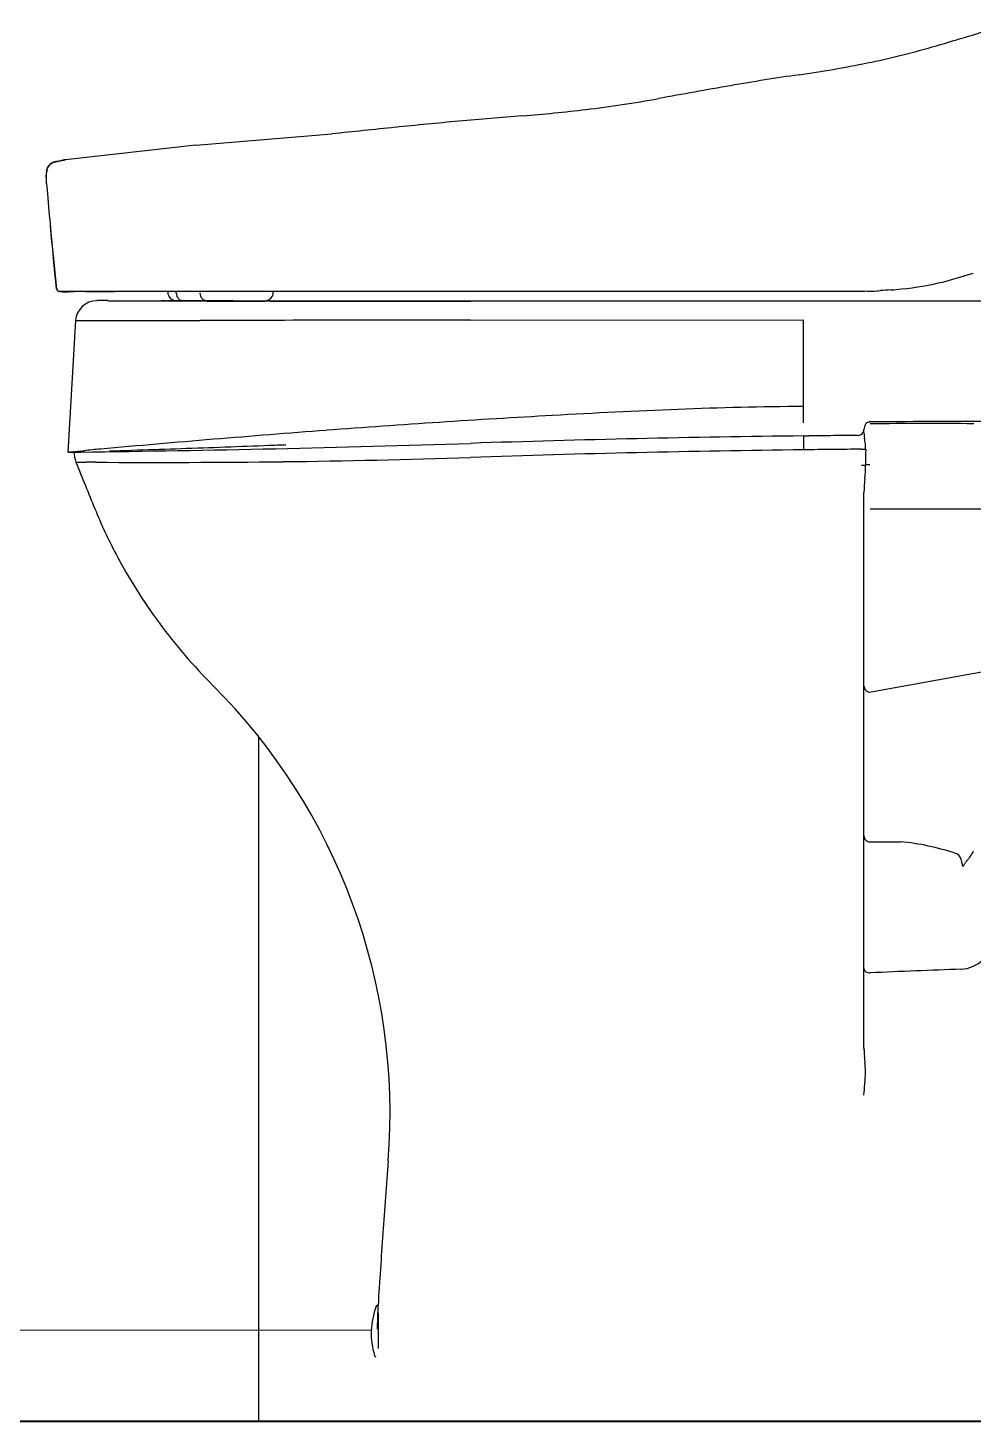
# Model space of a CAD drawing. Units: millimetres at full size, sheet at 1:50. Extents: x -31113 to 29332, y -20209 to 31249.
# Drawn here: x 3060.7 to 3372.9, y -1096.7 to -636.6 of the extents above; entities that cross this region are included whole.
import ezdxf

# ---------------------------------------------------------------- set-up
doc = ezdxf.new("R2010")
doc.units = ezdxf.units.MM
doc.header["$LTSCALE"] = 50
for name, color, linetype, lineweight in [('B-2_柱(黄)', 4, 'Continuous', 9), ('B-3_仕上線(黄)', 3, 'Continuous', 40), ('B-A_文字', 7, 'Continuous', 25), ('B-F_寸法・方位', 7, 'Continuous', 25)]:
    doc.layers.add(name, color=color, linetype=linetype, lineweight=lineweight)

msp = doc.modelspace()

# ---------------------------------------------------------------- linework, layer by layer
at = {"layer": 'B-2_柱(黄)', "color": 7, "lineweight": 25}
msp.add_line((3136.86, -870.61), (3136.86, -1096.71), dxfattribs=at)
at = {"layer": 'B-3_仕上線(黄)'}
msp.add_line((2446.86, -1096.71), (3808.92, -1096.71), dxfattribs=at)
at = {"layer": 'B-A_文字', "color": 1, "lineweight": 18}
msp.add_line((3174.05, -1066.71), (2446.86, -1066.71), dxfattribs=at)
at = {"layer": 'B-F_寸法・方位'}
for p, q in [((3116.12, -675.32), (3161.1, -671.64)), ((3116.12, -675.32), (3073.14, -680.21)), ((3066.86, -687.99), (3067.16, -691.48)), ((3068.34, -705.42), (3070.19, -722.81)), ((3363.22, -720.45), (3372.92, -717.68)), ((3333.99, -723.7), (3071.19, -723.7)), ((3079.65, -723.69), (3089.56, -723.7)), ((3090.75, -726.71), (3104.42, -726.71)), ((3104.87, -726.71), (3206.86, -726.71)), ((3106.3, -726.71), (3106.81, -726.71)), ((3106.94, -723.71), (3106.94, -724.18)), ((3109.66, -724.18), (3109.66, -723.71)), ((3109.83, -726.71), (3138.88, -726.71)), ((3124.01, -726.82), (3139.07, -726.82)), ((3141.77, -724.18), (3141.77, -723.71)), ((3180.5, -726.83), (3206.87, -726.83)), ((3206.87, -726.71), (3206.87, -726.83)), ((3206.87, -726.71), (3656.52, -726.71)), ((3341.5, -723.52), (3333.99, -723.7)), ((3076.47, -733.29), (3073.87, -776.71)), ((3206.87, -733.15), (3316.87, -733.08)), ((3316.87, -767.02), (3316.87, -733.08)), ((3338.49, -766.73), (3338.85, -766.73)), ((3316.87, -771.38), (3318.66, -771.36)), ((3316.87, -771.38), (3316.87, -775.96)), ((3336.87, -770.3), (3336.87, -769.27)), ((3073.87, -776.71), (3075.87, -776.71)), ((3075.87, -776.71), (3078.04, -776.69)), ((3087.67, -776.31), (3088.16, -776.3)), ((3143.04, -774.36), (3143.26, -774.36)), ((3143.26, -774.36), (3143.47, -774.35)), ((3143.47, -774.35), (3143.69, -774.34)), ((3143.69, -774.34), (3143.9, -774.33)), ((3143.9, -774.33), (3144.12, -774.32)), ((3144.12, -774.32), (3144.34, -774.32)), ((3144.34, -774.32), (3144.55, -774.31)), ((3144.55, -774.31), (3144.77, -774.3)), ((3144.77, -774.3), (3144.98, -774.29)), ((3144.98, -774.29), (3145.2, -774.28)), ((3145.56, -774.27), (3145.87, -774.26)), ((3336.87, -973.46), (3336.87, -790.02)), ((3339.22, -855.91), (3408.54, -843.4)), ((3338.87, -905.43), (3348.88, -905.43)), ((3336.87, -974.02), (3336.87, -973.85)), ((3336.87, -974.02), (3336.87, -973.85)), ((3336.87, -989.03), (3336.95, -987.96)), ((3176.13, -1066.35), (3176.41, -1058.47)), ((3176.25, -1058.47), (3176.37, -1058.47)), ((3176.36, -1060.91), (3176.36, -1062.61)), ((3176.46, -1072.76), (3176.46, -1061.16))]:
    msp.add_line(p, q, dxfattribs=at)
for points in [[(3076.47, -733.29), (3078.27, -733.29), (3083.64, -733.28), (3092.31, -733.27), (3103.79, -733.25), (3117.56, -733.23)], [(3337.43, -775.74), (3337.42, -776.99), (3337.42, -779.78), (3337.41, -780.98)], [(3369.54, -913.58), (3369.5, -913.39), (3369.46, -913.2), (3369.42, -913.01), (3369.37, -912.82), (3369.33, -912.63), (3369.28, -912.43), (3369.24, -912.24), (3369.2, -912.05), (3369.15, -911.86), (3369.11, -911.67)], [(3369.54, -913.58), (3369.66, -913.41), (3369.77, -913.25), (3369.89, -913.08), (3370, -912.91), (3370.11, -912.75), (3370.22, -912.58), (3370.33, -912.42), (3370.44, -912.26), (3370.55, -912.1), (3370.66, -911.94)]]:
    msp.add_lwpolyline(points, dxfattribs=at)
for centre, radius, start, end in [((1747.91, 4847.35), 5721.88, 286.35826, 286.5802), ((3287.03, -396.22), 257.09, 281.4218, 286.3583), ((3258, -252.56), 403.65, 278.1758, 281.4218), ((3422.21, -1395.48), 751, 98.17583, 99.92084), ((3831.53, -3735.76), 3126.8, 99.92084, 100.36456), ((3200.36, -284.79), 381.41, 276.7281, 280.3646), ((3405.62, -2913.82), 2255.49, 94.61687, 95.15259), ((3178, -95.25), 572.27, 274.6169, 276.7281), ((4081.05, -9467.93), 8844.27, 95.83395, 95.97051), ((3362.25, -2432.89), 1772.6, 95.15259, 95.83395), ((3071.37, -686.23), 5.64, 96.7983, 121.6014), ((3056.35, -618.15), 64.14, 281.7959, 283.4751), ((3067.91, -657.18), 23.61, 276.7983, 282.8092), ((3074.65, -694.53), 14.41, 96.0091, 103.4751), ((3073.33, -685.29), 6.59, 167.1809, 185.2861), ((3072.32, -684.95), 5.57, 160.6578, 183.8363), ((2998.29, -689.91), 68.62, 2.7192, 3.8363), ((3062.01, -682.71), 5.01, 347.1809, 352.3487), ((3068.09, -683.53), 1.12, 149.48, 172.3486), ((3070.1, -684.17), 3.22, 121.6014, 160.6578), ((3065.61, -682.07), 1.76, 329.48, 344.6189), ((3067.97, -682.72), 0.689, 127.1651, 164.6189), ((3066.48, -680.75), 1.78, 307.1651, 323.9513), ((3068.73, -682.38), 0.994, 114.2807, 143.9513), ((3066.47, -677.38), 4.49, 294.2807, 302.406), ((3069.82, -682.65), 1.75, 101.7959, 122.406), ((3044.11, -687.99), 22.75, 360, 5.2861), ((3043.62, -687.76), 23.25, 359.4227, 2.7192), ((7258.07, -333.13), 4206.2, 184.88719, 185.04207), ((3457.72, -668.99), 391.06, 184.8687, 186.3882), ((3595.65, -656.26), 529.56, 185.0421, 186.2722), ((1744.5, -860.8), 1332.86, 5.94236, 6.38823), ((1955.66, -836.51), 1120.31, 6.04851, 6.27215), ((-2499.68, -1308.6), 5600.59, 6.00377, 6.04851), ((3340.26, -627.82), 95.44, 275.4217, 283.9241), ((3068.45, -723.4), 1.84, 14.1769, 18.6977), ((3072.36, -722.08), 2.28, 198.6969, 214.6765), ((3073.29, -722.18), 3.15, 194.1769, 196.821), ((3070.59, -723), 0.333, 196.821, 221.4999), ((3069.37, -724.08), 1.31, 35.1164, 41.4999), ((3070.94, -722.98), 0.619, 215.1241, 241.6072), ((3071.02, -723.01), 0.653, 214.6765, 266.895), ((3070.02, -724.67), 1.31, 55.2186, 61.5995), ((3070.96, -723.32), 0.333, 235.2186, 259.9004), ((3071.45, -720.55), 3.15, 259.9004, 262.5427), ((3070.29, -736.43), 12.79, 84.122, 86.895), ((3070.81, -725.5), 1.84, 78.022, 82.5427), ((3072.2, -717.88), 5.86, 264.122, 270.1727), ((3070.73, -230.14), 493.61, 270.1727, 270.6044), ((3079.69, -1079.81), 356.11, 90.006, 90.6044), ((3083.46, -733.71), 7, 90, 176.5664), ((3085.91, -1537.95), 811.25, 89.91487, 90.17328), ((3090.76, 1721.21), 2447.92, 269.91487, 270.0005), ((3122.99, 4474.95), 5201.76, 269.63656, 269.82389), ((3104.87, -733.69), 6.98, 88.7927, 90.0003), ((3104.87, -733.71), 7, 86.3827, 88.7917), ((3104.87, -733.72), 7.01, 81.5724, 86.3838), ((3104.87, -733.71), 7, 79.1625, 81.5738), ((3104.87, -733.69), 6.98, 77.9533, 79.1611), ((3096.2, -8063.5), 7336.8, 89.74782, 89.91715), ((3108.94, -724.18), 2, 180, 210), ((3124.24, 4881.91), 5608.73, 269.82389, 269.99763), ((3109.83, -723.71), 3, 210, 270), ((3112.86, -724.01), 3.2, 182.8946, 201.2602), ((3137.23, -710.83), 30.89, 207.75, 208.001), ((3115.37, -722.45), 6.14, 208.001, 209.2642), ((3113.83, -723.31), 4.37, 209.2642, 211.035), ((3112.46, -724.14), 2.77, 211.035, 213.8292), ((3112.22, -724.3), 2.48, 213.8292, 226.3427), ((3112.18, -724.34), 2.43, 226.3427, 239.1), ((3111.87, -724.87), 1.81, 239.1, 256.1345), ((3112.24, -723.36), 3.36, 256.1345, 265.3613), ((3120.68, -724.01), 3.2, 182.8946, 201.2602), ((3145.05, -710.83), 30.89, 207.75, 208.001), ((3123.2, -722.45), 6.14, 208.001, 209.2642), ((3121.65, -723.31), 4.37, 209.2642, 211.035), ((3120.28, -724.14), 2.77, 211.035, 213.8292), ((3120.04, -724.3), 2.48, 213.8292, 226.3427), ((3120.01, -724.34), 2.43, 226.3427, 239.1), ((3119.69, -724.87), 1.81, 239.1, 256.1345), ((3120.06, -723.36), 3.36, 256.1345, 265.3613), ((3152.34, 4693.31), 5420.14, 269.74782, 269.97703), ((3138.88, -723.71), 3, 270, 330), ((3133.8, -128130.17), 127403.35, 89.98831, 89.99763), ((3139.77, -724.18), 2, 330, 0), ((3191.8, 103096.17), 103823.01, 269.97703, 269.99266), ((3071.28, -434653.41), 433926.6, 89.98558, 89.98831), ((3189.23, 83005.31), 83732.15, 269.99266, 270.01205), ((3346.57, -1205.41), 481.86, 91.0004, 91.4955), ((3337.17, -667.27), 56.36, 271.0004, 275.2321), ((3347.69, -782.21), 59.06, 91.837, 95.2321), ((3344.98, -697.64), 25.55, 271.837, 279.6729), ((3296.49, -139690.06), 138956.94, 90.05536, 90.07378), ((3279.65, -122265.73), 121532.61, 90.03431, 90.05536), ((3387.41, -3524.83), 2764.47, 92.32153, 93.18064), ((3325.18, -1989.74), 1228.12, 90.38784, 92.32153), ((3441.14, -4491.69), 3732.82, 93.18064, 94.33021), ((3340.12, -769.3), 3.25, 147.0454, 179.4708), ((3338.86, -768.49), 1.76, 90.414, 147.0454), ((3338.69, -788.96), 22.23, 89.8886, 90.2018), ((3338.71, -775.68), 8.95, 89.1108, 89.8886), ((3360.8, -3650.49), 2883.84, 90.0584, 90.43605), ((3358.38, -3821.23), 3053.93, 89.72316, 90.3663), ((3372.35, -14988.35), 14221.71, 89.98182, 90.0584), ((3554.28, -5985.89), 5231.29, 94.33021, 95.15051), ((3366.43, -5520.64), 4749.5, 91.26165, 91.92531), ((3373.66, -5848.54), 5077.48, 90.64085, 91.26165), ((3374.8, -5951.63), 5180.57, 90.53115, 90.62089), ((3375.26, -6001.34), 5230.29, 90.44226, 90.53115), ((3334.87, -769.18), 2.03, 270.7281, 314.0703), ((3334.93, -769.25), 1.93, 314.0703, 359.3403), ((3346.69, -770.3), 9.82, 180, 190.91), ((3314.09, -776.58), 23.37, 6.3139, 10.91), ((3064.76, -638.87), 138.14, 273.7817, 276.0284), ((3085.86, -776.3), 10, 182.3254, 201.8014), ((3000.59, 5756.54), 6533.68, 270.67917, 271.24418), ((3116.4, -1127.86), 353.57, 95.1505, 96.0284), ((2816.72, 7704.3), 8484.94, 271.82999, 272.02662), ((2807.85, 7954.94), 8735.74, 272.02661, 272.21759), ((3024.78, 4642.9), 5419.78, 271.24418, 271.92531), ((3371.94, -5632), 4856.33, 91.29881, 91.94788), ((3377.4, -5873.21), 5097.6, 90.68045, 91.29881), ((3379.04, -6010.93), 5235.34, 90.57544, 90.68045), ((3377.96, -5903.3), 5127.71, 90.46823, 90.57544), ((3336.16, -740.83), 34.94, 269.8293, 270.9535), ((3336.47, -759.29), 16.47, 270.9535, 273.338), ((3319.56, -775.98), 17.88, 3.537, 6.3139), ((3323.01, -775.76), 14.41, 0.0929, 3.537), ((3079.07, -732.81), 47.27, 266.9701, 270.877), ((5079.02, 20.96), 2156.7, 201.80141, 202.24276), ((3082.19, -936.32), 156.26, 89.6946, 90.877), ((3102.76, 2922.24), 3702.36, 269.69462, 270.65305), ((3113.72, 1960.37), 2740.42, 270.65305, 271.94788), ((3336.13, -745.84), 35.17, 269.8274, 270.9577), ((3336.45, -764.8), 16.21, 270.9577, 273.4094), ((3298.74, -780.89), 38.67, 353.1498, 359.8676), ((3338.47, -795.99), 15.05, 91.3077, 94.0192), ((3338.87, -813.56), 32.63, 90.057, 91.3077), ((3374.78, -790.02), 37.92, 173.1498, 180), ((3239.62, -731.29), 169.42, 202.2428, 207.8566), ((3360.44, -11471.28), 10675.75, 89.98821, 90.1158), ((3362.01, -3843.39), 3047.86, 89.54127, 89.98821), ((3248.98, -726.34), 180.01, 207.8566, 216.4353), ((3248.97, -726.35), 179.99, 216.4353, 225.0151), ((2980.34, -995.12), 200, 355.5162, 45.0151), ((3338.87, -853.94), 2, 180, 221.2726), ((3339.34, -853.5), 2.65, 221.5633, 222.9167), ((3338.76, -854.05), 1.85, 222.9167, 224.8545), ((3338.86, -853.94), 2, 224.8545, 252.5891), ((3338.87, -853.93), 2.01, 252.5891, 280.1209), ((3338.81, -903.46), 1.95, 180, 225.7486), ((3338.87, -903.4), 2.02, 225.7486, 270), ((3343.5, -972.72), 67.51, 77.5099, 85.4323), ((3334.41, -1013.77), 109.56, 72.6231, 77.5099), ((3366.24, -911.87), 2.8, 37.7153, 71.5115), ((3365.78, -912.22), 3.38, 9.4665, 37.7153), ((3354.68, -897.58), 21.45, 320.1208, 321.5857), ((3359.21, -901.17), 15.67, 321.5857, 323.5909), ((3360.34, -902), 14.27, 323.5909, 323.931), ((3360.56, -902.17), 13.99, 323.931, 324.2779), ((3360.67, -902.25), 13.85, 324.2779, 324.6257), ((3360.88, -902.39), 13.6, 324.6257, 324.9799), ((3360.96, -902.45), 13.49, 324.9799, 325.3347), ((3361.19, -902.61), 13.22, 325.3347, 325.6969), ((3361.4, -902.76), 12.96, 325.6969, 326.4298), ((3361.88, -903.07), 12.39, 326.4298, 327.1966), ((3362.97, -903.53), 11.22, 326.1522, 326.8845), ((3363.69, -904), 10.36, 326.8845, 327.6776), ((3363.99, -904.19), 10.02, 327.6776, 328.4905), ((3364.68, -904.61), 9.2, 328.4905, 329.3753), ((3364.96, -904.78), 8.87, 329.3753, 330.2932), ((3365.51, -905.09), 8.24, 330.2932, 331.2817), ((3365.91, -905.31), 7.79, 331.2817, 333.4651), ((3366.31, -905.51), 7.34, 333.4651, 335.7825), ((3373.38, -913.76), 3.28, 139.488, 146.2288), ((3344.28, -888.89), 34.99, 319.488, 320.1208), ((3338.09, -947.26), 1.22, 180, 242.3942), ((3525.85, -5272.86), 4328.23, 92.07697, 92.27612), ((3368.59, -936.99), 10.49, 272.1394, 314.6607), ((3338.86, -945.77), 2.9, 242.3942, 271.0995), ((3521.43, -5161.68), 4216.96, 92.27612, 92.48052), ((3367.35, -973.46), 30.48, 180, 180.3689), ((3368.63, -973.45), 31.77, 180.3689, 180.7229), ((3374.44, -973.35), 37.57, 181.0192, 184.4272), ((3396.08, -971.68), 59.28, 184.4272, 186.5875), ((3308.14, -981.44), 29.2, 356.5135, 5.8288), ((3095, -968.46), 242.73, 355.3903, 356.5135), ((6167.41, -1245.04), 2996.85, 175.51619, 175.97391), ((6180.86, -1245.98), 3010.33, 175.97391, 176.42958), ((3199.1, -1067.77), 25, 158.9387, 197.0553), ((3176.24, -1058.97), 0.5, 87.997, 158.9387), ((3078.45, -1060.53), 97.86, 357.9878, 359.3898), ((3072.62, -1060.33), 103.69, 356.6647, 357.9878), ((3176.69, -1064.73), 0.5, 177.9837, 213.6975), ((3175.68, -1074.96), 0.5, 197.0553, 267.997)]:
    msp.add_arc(centre, radius, start, end, dxfattribs=at)

doc.saveas('drawing.dxf')
